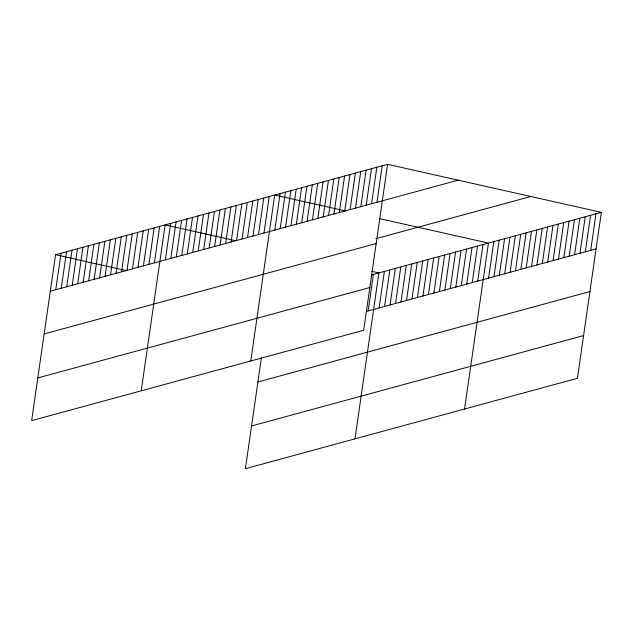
<?xml version="1.0" encoding="UTF-8"?>
<svg xmlns="http://www.w3.org/2000/svg" width="633" height="633" viewBox="0 0 633 633"><rect width="100%" height="100%" fill="white"/><g stroke="black" fill="none" stroke-linecap="round" stroke-linejoin="round"><path stroke-width="0.95" d="M387.594 164.319L55.562 254.719L31.65 420.644L363.682 330.244L387.594 164.319L601.35 212.356L577.438 378.281L245.406 468.681L261.397 357.7M55.775 289.732L61.037 253.232M61.259 288.244L66.52 251.736M66.734 286.749L71.996 250.249M72.217 285.261L77.471 248.753M77.693 283.766L82.955 247.266M83.168 282.278L88.43 245.77M88.652 280.783L93.913 244.283M94.127 279.295L99.389 242.787M99.603 277.8L104.864 241.3M105.086 276.312L110.348 239.804M110.561 274.817L115.823 238.317M116.045 273.329L121.299 236.821M121.52 271.834L126.782 235.334M126.996 270.346L132.257 233.838M132.479 268.851L137.741 232.343M137.954 267.363L143.216 230.855M143.438 265.868L148.692 229.36M148.913 264.38L154.175 227.872M154.389 262.885L159.651 226.377M141.222 390.814L165.134 224.889L235.674 240.738M165.348 259.902L170.609 223.394M170.823 258.414L176.085 221.906M176.306 256.919L181.568 220.411M181.782 255.431L187.044 218.923M187.265 253.936L192.519 217.428M192.741 252.448L198.002 215.94M198.216 250.953L203.478 214.445M203.699 249.465L208.961 212.957M209.175 247.97L214.437 211.462M214.658 246.482L219.912 209.974M220.134 244.987L225.395 208.479M225.609 243.499L230.871 206.991M231.092 242.004L236.354 205.496M236.568 240.516L241.83 204.008M242.051 239.021L247.305 202.513M247.527 237.533L252.789 201.025M253.002 236.038L258.264 199.53M258.486 234.542L263.747 198.042M263.961 233.055L269.223 196.547M250.787 360.984L274.698 195.059L345.238 210.908M274.817 230.103L280.079 193.595M280.19 228.64L285.451 192.131M285.57 227.176L290.824 190.668M290.943 225.712L296.204 189.204M296.315 224.248L301.577 187.74M301.696 222.784L306.958 186.276M307.068 221.321L312.33 184.812M312.449 219.857L317.703 183.348M317.821 218.393L323.083 181.885M323.194 216.929L328.456 180.421M328.574 215.465L333.836 178.957M333.947 214.001L339.209 177.493M339.328 212.538L344.581 176.029M344.7 211.074L349.962 174.566M350.073 209.61L355.335 173.102M355.453 208.146L360.715 171.638M360.826 206.682L366.088 170.174M366.206 205.219L371.46 168.71M371.579 203.755L376.841 167.247M376.952 202.291L382.213 165.783M368.153 310.922L373.407 274.413M354.978 438.843L378.89 272.926L371.658 271.296M379.104 307.939L384.366 271.43M384.587 306.443L389.849 269.943M390.063 304.956L395.324 268.447M395.546 303.46L400.8 266.96M401.021 301.973L406.283 265.464M406.497 300.477L411.759 263.977M411.98 298.99L417.242 262.481M417.456 297.494L422.717 260.994M422.939 296.007L428.193 259.498M428.414 294.511L433.676 258.011M433.89 293.024L439.152 256.515M439.373 291.528L444.635 255.028M444.849 290.041L450.11 253.532M450.324 288.545L455.586 252.045M455.807 287.058L461.069 250.549M461.283 285.562L466.545 249.062M466.766 284.075L472.02 247.566M472.242 282.579L477.504 246.079M477.717 281.092L482.979 244.583M464.551 409.013L488.462 243.088L379.713 218.654M488.573 278.132L493.835 241.632M493.954 276.668L499.208 240.168M499.326 275.205L504.588 238.704M504.699 273.741L509.961 237.24M510.079 272.277L515.341 235.777M515.452 270.813L520.714 234.313M520.832 269.349L526.086 232.849M526.205 267.886L531.467 231.385M531.578 266.422L536.839 229.921M536.958 264.958L542.22 228.458M542.331 263.494L547.592 226.994M547.711 262.038L552.965 225.53M553.084 260.574L558.346 224.066M558.456 259.111L563.718 222.602M563.837 257.647L569.099 221.139M569.209 256.183L574.471 219.675M574.59 254.719L579.844 218.211M579.963 253.255L585.224 216.747M585.335 251.792L590.597 215.283M590.716 250.328L595.977 213.819M50.3 291.227L458.134 180.176M375.915 238.673L530.81 196.507M44.144 333.931L376.176 243.539M371.587 274.912L601.35 212.356M37.806 377.933L369.838 287.54M366.325 311.42L596.088 248.864M257.9 381.968L589.932 291.568M251.562 425.969L583.594 335.569M55.562 254.719L126.102 270.568"/></g></svg>
